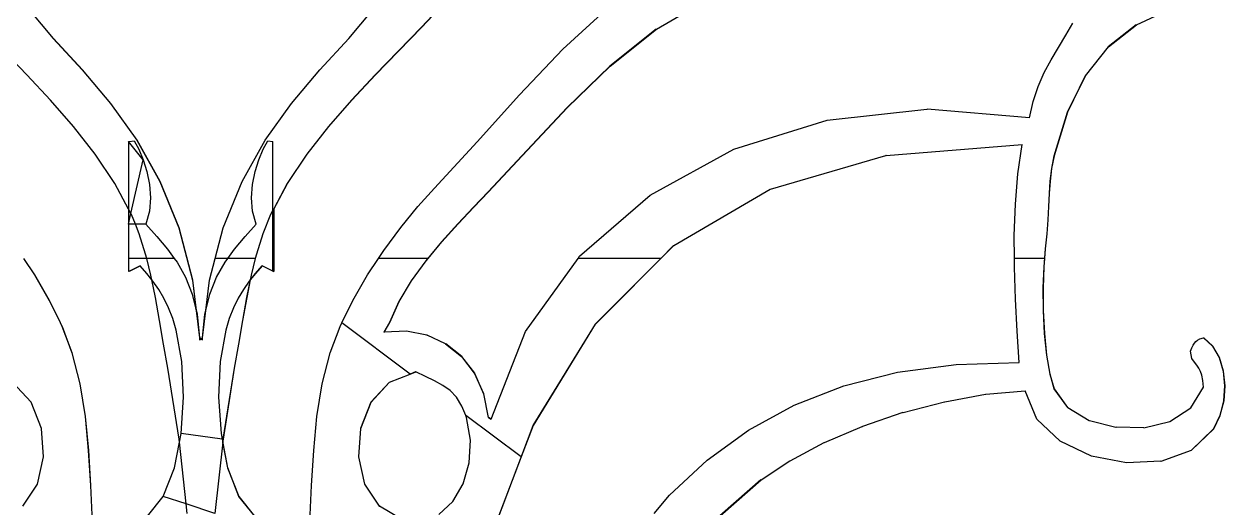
# Model space of a CAD drawing. Header units: inches. Extents: x 3672 to 10975, y -27382 to -746.
# Drawn here: x 4396.46 to 4405.75, y -26874.79 to -26871.05 of the extents above; entities that cross this region are included whole.
import ezdxf

# ---------------------------------------------------------------- set-up
doc = ezdxf.new("R2010")
doc.units = ezdxf.units.IN
doc.header["$LTSCALE"] = 17
doc.header["$MEASUREMENT"] = 0

msp = doc.modelspace()

# ---------------------------------------------------------------- linework, layer by layer
for p, q in [((4396.0211, -26870.3689), (4396.6831, -26871.1594)), ((4396.6852, -26871.1594), (4396.0233, -26870.3689)), ((4398.9706, -26871.1594), (4399.6325, -26870.3689)), ((4399.8647, -26870.7178), (4399.5316, -26871.0716)), ((4399.5337, -26871.0716), (4399.8669, -26870.7178)), ((4400.6258, -26871.2429), (4400.9828, -26870.9159)), ((4401.3497, -26871.087), (4401.7426, -26870.8554)), ((4405.0599, -26871.0543), (4405.3167, -26870.9366)), ((4396.4803, -26871.44), (4396.1221, -26871.0716)), ((4399.5316, -26871.0716), (4399.1733, -26871.44)), ((4399.1755, -26871.44), (4399.5337, -26871.0716)), ((4399.5316, -26871.0716), (4399.5337, -26871.0716)), ((4401.3475, -26871.087), (4400.9885, -26871.3738)), ((4400.9906, -26871.3738), (4401.3497, -26871.087)), ((4401.3475, -26871.087), (4401.3497, -26871.087)), ((4404.514, -26871.1352), (4404.5691, -26871.0423)), ((4405.0577, -26871.0543), (4404.8412, -26871.2245)), ((4404.8434, -26871.2245), (4405.0599, -26871.0543)), ((4405.0577, -26871.0543), (4405.0599, -26871.0543)), ((4396.6852, -26871.1594), (4396.6831, -26871.1594)), ((4396.6831, -26871.1594), (4396.9075, -26871.4011)), ((4396.9096, -26871.4011), (4396.6852, -26871.1594)), ((4398.7462, -26871.4011), (4398.9706, -26871.1594)), ((4404.457, -26871.2283), (4404.514, -26871.1352)), ((4404.8412, -26871.2245), (4404.6649, -26871.4489)), ((4404.667, -26871.4489), (4404.8434, -26871.2245)), ((4404.8412, -26871.2245), (4404.8434, -26871.2245)), ((4400.2888, -26871.5952), (4400.6258, -26871.2429)), ((4404.4006, -26871.3238), (4404.457, -26871.2283)), ((4396.9096, -26871.4011), (4396.9075, -26871.4011)), ((4396.9075, -26871.4011), (4397.126, -26871.6611)), ((4397.1281, -26871.6611), (4396.9096, -26871.4011)), ((4398.5277, -26871.6611), (4398.7462, -26871.4011)), ((4400.9885, -26871.3738), (4400.6575, -26871.6939)), ((4400.6597, -26871.6939), (4400.9906, -26871.3738)), ((4400.9885, -26871.3738), (4400.9906, -26871.3738)), ((4404.3474, -26871.4239), (4404.4006, -26871.3238)), ((4396.6634, -26871.6352), (4396.4803, -26871.44)), ((4399.1733, -26871.44), (4398.9903, -26871.6352)), ((4398.9924, -26871.6352), (4399.1755, -26871.44)), ((4399.1733, -26871.44), (4399.1755, -26871.44)), ((4404.3, -26871.5309), (4404.3474, -26871.4239)), ((4404.6649, -26871.4489), (4404.5263, -26871.7292)), ((4404.5285, -26871.7292), (4404.667, -26871.4489)), ((4404.6649, -26871.4489), (4404.667, -26871.4489)), ((4399.9612, -26871.9579), (4400.2888, -26871.5952)), ((4404.2609, -26871.6469), (4404.3, -26871.5309)), ((4396.8415, -26871.8395), (4396.6634, -26871.6352)), ((4397.126, -26871.6611), (4397.3296, -26871.9464)), ((4397.1281, -26871.6611), (4397.126, -26871.6611)), ((4397.3318, -26871.9464), (4397.1281, -26871.6611)), ((4398.3241, -26871.9464), (4398.5277, -26871.6611)), ((4398.9903, -26871.6352), (4398.8121, -26871.8395)), ((4398.8143, -26871.8395), (4398.9924, -26871.6352)), ((4398.9903, -26871.6352), (4398.9924, -26871.6352)), ((4404.2326, -26871.774), (4404.2609, -26871.6469)), ((4400.6575, -26871.6939), (4400.3466, -26872.0251)), ((4400.3487, -26872.0251), (4400.6597, -26871.6939)), ((4400.6575, -26871.6939), (4400.6597, -26871.6939)), ((4402.6698, -26871.7903), (4403.4401, -26871.7065)), ((4403.4401, -26871.7065), (4403.4423, -26871.7065)), ((4403.4423, -26871.7065), (4403.4413, -26871.7066)), ((4404.2326, -26871.774), (4403.4423, -26871.7065)), ((4404.5263, -26871.7292), (4404.4233, -26872.067)), ((4404.4254, -26872.067), (4404.5285, -26871.7292)), ((4404.5263, -26871.7292), (4404.5285, -26871.7292)), ((4397.009, -26872.0543), (4396.8415, -26871.8395)), ((4398.8121, -26871.8395), (4398.6447, -26872.0543)), ((4398.6469, -26872.0543), (4398.8143, -26871.8395)), ((4398.8121, -26871.8395), (4398.8143, -26871.8395)), ((4401.9478, -26872.0148), (4402.6698, -26871.7903)), ((4397.379, -26872.0965), (4397.2665, -26871.9563)), ((4397.2665, -26871.9563), (4397.2665, -26872.4791)), ((4397.2665, -26871.9563), (4397.2708, -26871.9563)), ((4397.2708, -26871.9563), (4397.3101, -26871.9499)), ((4397.3101, -26871.9499), (4397.3449, -26872.0157)), ((4397.3318, -26871.9464), (4397.3296, -26871.9464)), ((4397.3296, -26871.9464), (4397.5094, -26872.2645)), ((4397.5116, -26872.2645), (4397.3318, -26871.9464)), ((4398.1443, -26872.2645), (4398.3241, -26871.9464)), ((4398.3087, -26872.0157), (4398.3436, -26871.9499)), ((4398.3436, -26871.9499), (4398.3828, -26871.9563)), ((4398.3828, -26872.4871), (4398.3828, -26871.9563)), ((4399.6325, -26872.3159), (4399.9612, -26871.9579)), ((4397.16, -26872.2809), (4397.009, -26872.0543)), ((4397.3449, -26872.0157), (4397.379, -26872.0965)), ((4398.2747, -26872.0965), (4398.3087, -26872.0157)), ((4398.6447, -26872.0543), (4398.4937, -26872.2809)), ((4398.4958, -26872.2809), (4398.6469, -26872.0543)), ((4398.6447, -26872.0543), (4398.6469, -26872.0543)), ((4400.3466, -26872.0251), (4400.0477, -26872.3451)), ((4400.0498, -26872.3451), (4400.3487, -26872.0251)), ((4400.3466, -26872.0251), (4400.3487, -26872.0251)), ((4401.3006, -26872.3691), (4401.9478, -26872.0148)), ((4403.1249, -26872.0641), (4404.1769, -26871.9793)), ((4404.1443, -26872.2045), (4404.1769, -26871.9793)), ((4397.2848, -26872.5131), (4397.379, -26872.0965)), ((4397.379, -26872.0965), (4397.4083, -26872.1885)), ((4398.2453, -26872.1885), (4398.2747, -26872.0965)), ((4402.2302, -26872.3246), (4403.1228, -26872.0641)), ((4403.1249, -26872.0641), (4403.1228, -26872.0641)), ((4404.4233, -26872.067), (4404.4045, -26872.1641)), ((4404.4067, -26872.1641), (4404.4254, -26872.067)), ((4404.4233, -26872.067), (4404.4254, -26872.067)), ((4397.4083, -26872.1885), (4397.429, -26872.288)), ((4398.2246, -26872.288), (4398.2453, -26872.1885)), ((4404.1249, -26872.4395), (4404.1443, -26872.2045)), ((4404.4045, -26872.1641), (4404.3925, -26872.2609)), ((4404.3946, -26872.2609), (4404.4067, -26872.1641)), ((4404.4045, -26872.1641), (4404.4067, -26872.1641)), ((4397.2665, -26872.4791), (4397.16, -26872.2809)), ((4397.429, -26872.288), (4397.4371, -26872.3913)), ((4397.5116, -26872.2645), (4397.5094, -26872.2645)), ((4397.5094, -26872.2645), (4397.6564, -26872.6224)), ((4397.6586, -26872.6224), (4397.5116, -26872.2645)), ((4397.9972, -26872.6224), (4398.1443, -26872.2645)), ((4398.2165, -26872.3913), (4398.2246, -26872.288)), ((4398.3893, -26872.4791), (4398.4958, -26872.2809)), ((4398.4937, -26872.2809), (4398.3893, -26872.475)), ((4398.4937, -26872.2809), (4398.4958, -26872.2809)), ((4399.5037, -26872.4585), (4399.6325, -26872.3159)), ((4401.4841, -26872.7595), (4402.228, -26872.3246)), ((4402.228, -26872.3246), (4402.2302, -26872.3246)), ((4404.3925, -26872.2609), (4404.385, -26872.3586)), ((4404.3871, -26872.3586), (4404.3946, -26872.2609)), ((4404.3925, -26872.2609), (4404.3946, -26872.2609)), ((4397.4371, -26872.3913), (4397.4287, -26872.4945)), ((4398.2249, -26872.4945), (4398.2165, -26872.3913)), ((4400.0477, -26872.3451), (4399.9345, -26872.4621)), ((4399.9367, -26872.4621), (4400.0498, -26872.3451)), ((4400.0477, -26872.3451), (4400.0498, -26872.3451)), ((4400.7543, -26872.8423), (4401.3006, -26872.3691)), ((4404.385, -26872.3586), (4404.3798, -26872.4586)), ((4404.382, -26872.4586), (4404.3871, -26872.3586)), ((4404.385, -26872.3586), (4404.3871, -26872.3586)), ((4397.2665, -26872.4791), (4397.2665, -26872.594)), ((4397.2848, -26872.5131), (4397.2665, -26872.4791)), ((4397.2665, -26872.594), (4397.2848, -26872.5131)), ((4397.2889, -26872.5208), (4397.2848, -26872.5131)), ((4397.3189, -26872.594), (4397.2889, -26872.5208)), ((4397.4287, -26872.4945), (4397.3999, -26872.594)), ((4398.2538, -26872.594), (4398.2249, -26872.4945)), ((4398.3647, -26872.5208), (4398.3042, -26872.6685)), ((4398.3828, -26872.4871), (4398.3647, -26872.5208)), ((4398.3893, -26872.475), (4398.3828, -26872.4871)), ((4398.3828, -26872.4912), (4398.3893, -26872.4791)), ((4398.3828, -26872.4912), (4398.3828, -26872.4871)), ((4398.3828, -26872.5652), (4398.3828, -26872.4912)), ((4398.3893, -26872.475), (4398.3893, -26872.4791)), ((4398.3893, -26872.4791), (4398.3893, -26872.594)), ((4399.371, -26872.62), (4399.5037, -26872.4585)), ((4399.9345, -26872.4621), (4399.812, -26872.5909)), ((4399.8142, -26872.5909), (4399.9367, -26872.4621)), ((4399.9345, -26872.4621), (4399.9367, -26872.4621)), ((4404.1163, -26872.6814), (4404.1249, -26872.4395)), ((4404.3798, -26872.4586), (4404.3747, -26872.562)), ((4404.3769, -26872.562), (4404.382, -26872.4586)), ((4404.3798, -26872.4586), (4404.382, -26872.4586)), ((4397.2665, -26872.594), (4397.2665, -26872.8587)), ((4397.3189, -26872.594), (4397.2665, -26872.594)), ((4397.3999, -26872.594), (4397.3189, -26872.594)), ((4397.3495, -26872.6685), (4397.3189, -26872.594)), ((4397.3999, -26872.594), (4397.4851, -26872.6902)), ((4398.1685, -26872.6902), (4398.2538, -26872.594)), ((4398.3893, -26872.594), (4398.3828, -26872.5652)), ((4398.3828, -26872.594), (4398.3828, -26872.5652)), ((4398.3828, -26872.594), (4398.3893, -26872.594)), ((4398.3828, -26872.8587), (4398.3828, -26872.594)), ((4398.3893, -26872.594), (4398.3893, -26872.8587)), ((4399.812, -26872.5909), (4399.6866, -26872.7298)), ((4399.6887, -26872.7298), (4399.8142, -26872.5909)), ((4399.812, -26872.5909), (4399.8142, -26872.5909)), ((4404.3747, -26872.562), (4404.3675, -26872.6701)), ((4404.3697, -26872.6701), (4404.3769, -26872.562)), ((4404.3747, -26872.562), (4404.3769, -26872.562)), ((4397.3986, -26872.8251), (4397.3495, -26872.6685)), ((4397.4851, -26872.6902), (4397.5666, -26872.7867)), ((4397.6586, -26872.6224), (4397.6564, -26872.6224)), ((4397.6564, -26872.6224), (4397.7617, -26873.0275)), ((4397.7639, -26873.0275), (4397.6586, -26872.6224)), ((4397.9358, -26872.8587), (4397.9972, -26872.6224)), ((4398.087, -26872.7867), (4398.1685, -26872.6902)), ((4398.3042, -26872.6685), (4398.255, -26872.8251)), ((4399.2395, -26872.7969), (4399.371, -26872.62)), ((4404.1166, -26872.8587), (4404.1163, -26872.6814)), ((4404.3675, -26872.6701), (4404.356, -26872.7843)), ((4404.3581, -26872.7843), (4404.3697, -26872.6701)), ((4404.3675, -26872.6701), (4404.3697, -26872.6701)), ((4397.5666, -26872.7867), (4397.6193, -26872.8587)), ((4398.0344, -26872.8587), (4398.087, -26872.7867)), ((4399.1985, -26872.8587), (4399.2395, -26872.7969)), ((4399.5669, -26872.8773), (4399.6887, -26872.7298)), ((4399.6866, -26872.7298), (4399.58, -26872.8587)), ((4399.6866, -26872.7298), (4399.6887, -26872.7298)), ((4400.8763, -26873.368), (4401.4841, -26872.7595)), ((4401.4819, -26872.7595), (4401.3828, -26872.8587)), ((4401.4819, -26872.7595), (4401.4841, -26872.7595)), ((4404.3461, -26872.9236), (4404.3581, -26872.7843)), ((4404.356, -26872.7843), (4404.3495, -26872.8587)), ((4404.356, -26872.7843), (4404.3581, -26872.7843)), ((4396.4552, -26872.8587), (4396.5394, -26872.9857)), ((4396.5416, -26872.9857), (4396.4574, -26872.8587)), ((4397.2665, -26872.8587), (4397.2665, -26872.9597)), ((4397.4069, -26872.8587), (4397.2665, -26872.8587)), ((4397.4069, -26872.8587), (4397.3986, -26872.8251)), ((4397.6193, -26872.8587), (4397.4069, -26872.8587)), ((4397.4391, -26872.9896), (4397.4069, -26872.8587)), ((4397.6193, -26872.8587), (4397.6414, -26872.8891)), ((4397.6414, -26872.8891), (4397.7065, -26873.0031)), ((4397.892, -26873.0275), (4397.9358, -26872.8587)), ((4398.0344, -26872.8587), (4397.9358, -26872.8587)), ((4397.9471, -26873.0031), (4398.0123, -26872.8891)), ((4398.0123, -26872.8891), (4398.0344, -26872.8587)), ((4398.2468, -26872.8587), (4398.0344, -26872.8587)), ((4398.2468, -26872.8587), (4398.2145, -26872.9896)), ((4398.255, -26872.8251), (4398.2468, -26872.8587)), ((4398.3828, -26872.8587), (4398.3893, -26872.8587)), ((4398.3828, -26872.9565), (4398.3828, -26872.8587)), ((4398.3893, -26872.8587), (4398.3893, -26872.9597)), ((4399.1142, -26872.9857), (4399.1985, -26872.8587)), ((4399.58, -26872.8587), (4399.1985, -26872.8587)), ((4399.5647, -26872.8773), (4399.4528, -26873.0318)), ((4399.455, -26873.0318), (4399.5669, -26872.8773)), ((4399.58, -26872.8587), (4399.5647, -26872.8773)), ((4399.5647, -26872.8773), (4399.5669, -26872.8773)), ((4400.3354, -26873.4235), (4400.7424, -26872.8587)), ((4400.7424, -26872.8587), (4400.7543, -26872.8423)), ((4401.3828, -26872.8587), (4400.7424, -26872.8587)), ((4401.3828, -26872.8587), (4400.8741, -26873.368)), ((4404.3495, -26872.8587), (4404.1166, -26872.8587)), ((4404.1167, -26872.9275), (4404.1166, -26872.8587)), ((4404.3495, -26872.8587), (4404.3439, -26872.9236)), ((4396.5394, -26872.9857), (4396.6537, -26873.183)), ((4396.5416, -26872.9857), (4396.5394, -26872.9857)), ((4396.6558, -26873.183), (4396.5416, -26872.9857)), ((4397.273, -26872.9575), (4397.2665, -26872.9597)), ((4397.355, -26872.9161), (4397.273, -26872.9575)), ((4397.273, -26872.9575), (4397.3556, -26872.9168)), ((4397.273, -26872.9575), (4397.273, -26872.9565)), ((4397.3556, -26872.9168), (4397.355, -26872.9161)), ((4397.4068, -26872.9752), (4397.3556, -26872.9168)), ((4397.4462, -26873.0246), (4397.4068, -26872.9752)), ((4398.2096, -26873.0246), (4398.249, -26872.9752)), ((4398.2469, -26872.9752), (4398.2104, -26873.021)), ((4398.2987, -26872.9161), (4398.2469, -26872.9752)), ((4398.249, -26872.9752), (4398.2469, -26872.9752)), ((4398.249, -26872.9752), (4398.3002, -26872.9168)), ((4398.3002, -26872.9168), (4398.2987, -26872.9161)), ((4398.3828, -26872.9575), (4398.3002, -26872.9168)), ((4398.3828, -26872.9565), (4398.3893, -26872.9597)), ((4398.3828, -26872.9575), (4398.3828, -26872.9565)), ((4398.3828, -26872.9575), (4398.3893, -26872.9597)), ((4399, -26873.183), (4399.1142, -26872.9857)), ((4404.1244, -26873.1749), (4404.1167, -26872.9275)), ((4404.3439, -26872.9236), (4404.3384, -26873.0863)), ((4404.3406, -26873.0863), (4404.3461, -26872.9236)), ((4404.3439, -26872.9236), (4404.3461, -26872.9236)), ((4397.4462, -26873.0246), (4397.4391, -26872.9896)), ((4397.455, -26873.0356), (4397.4462, -26873.0246)), ((4397.4737, -26873.161), (4397.4462, -26873.0246)), ((4397.4994, -26873.0989), (4397.455, -26873.0356)), ((4397.7065, -26873.0031), (4397.7591, -26873.1346)), ((4397.7639, -26873.0275), (4397.7617, -26873.0275)), ((4397.7617, -26873.0275), (4397.7872, -26873.2425)), ((4397.7915, -26873.2603), (4397.7639, -26873.0275)), ((4397.8643, -26873.2603), (4397.892, -26873.0275)), ((4397.8945, -26873.1346), (4397.9471, -26873.0031)), ((4398.1987, -26873.0356), (4398.1543, -26873.0989)), ((4398.2075, -26873.0246), (4398.1799, -26873.161)), ((4398.1821, -26873.161), (4398.2096, -26873.0246)), ((4398.2075, -26873.0246), (4398.1987, -26873.0356)), ((4398.2145, -26872.9896), (4398.2075, -26873.0246)), ((4398.2104, -26873.021), (4398.2075, -26873.0246)), ((4398.2096, -26873.0246), (4398.2104, -26873.021)), ((4399.4528, -26873.0318), (4399.3574, -26873.1916)), ((4399.3595, -26873.1916), (4399.455, -26873.0318)), ((4399.4528, -26873.0318), (4399.455, -26873.0318)), ((4397.5052, -26873.3383), (4397.4737, -26873.161)), ((4397.5398, -26873.1667), (4397.4994, -26873.0989)), ((4397.5761, -26873.2406), (4397.5398, -26873.1667)), ((4397.7591, -26873.1346), (4397.7893, -26873.2603)), ((4397.8643, -26873.2603), (4397.8945, -26873.1346)), ((4398.1139, -26873.1667), (4398.0776, -26873.2406)), ((4398.1543, -26873.0989), (4398.1139, -26873.1667)), ((4398.1799, -26873.161), (4398.1485, -26873.3383)), ((4398.1507, -26873.3383), (4398.1821, -26873.161)), ((4398.1799, -26873.161), (4398.1821, -26873.161)), ((4404.1374, -26873.4209), (4404.1244, -26873.1749)), ((4404.3384, -26873.0863), (4404.3406, -26873.0863)), ((4404.3384, -26873.0863), (4404.3399, -26873.2616)), ((4404.342, -26873.2616), (4404.3406, -26873.0863)), ((4396.6558, -26873.183), (4396.6537, -26873.183)), ((4396.6537, -26873.183), (4396.739, -26873.359)), ((4396.7406, -26873.3578), (4396.6558, -26873.183)), ((4397.608, -26873.3225), (4397.5761, -26873.2406)), ((4397.7915, -26873.2603), (4397.7872, -26873.2425)), ((4397.7872, -26873.2425), (4397.7893, -26873.2603)), ((4397.7893, -26873.2603), (4397.7936, -26873.2781)), ((4397.7893, -26873.2603), (4397.815, -26873.4723)), ((4397.7984, -26873.2891), (4397.7915, -26873.2603)), ((4397.7936, -26873.2781), (4397.7915, -26873.2603)), ((4397.8387, -26873.4723), (4397.8643, -26873.2603)), ((4397.8574, -26873.2891), (4397.8643, -26873.2603)), ((4398.0776, -26873.2406), (4398.0457, -26873.3225)), ((4398.9152, -26873.3578), (4399, -26873.183)), ((4399.3574, -26873.1916), (4399.2847, -26873.3552)), ((4399.2869, -26873.3552), (4399.3595, -26873.1916)), ((4399.3574, -26873.1916), (4399.3595, -26873.1916)), ((4404.3399, -26873.2616), (4404.342, -26873.2616)), ((4404.3399, -26873.2616), (4404.3487, -26873.4383)), ((4404.3509, -26873.4383), (4404.342, -26873.2616)), ((4396.739, -26873.359), (4396.7406, -26873.3578)), ((4396.739, -26873.359), (4396.7518, -26873.3854)), ((4396.754, -26873.3854), (4396.7406, -26873.3578)), ((4397.5361, -26873.5205), (4397.5052, -26873.3383)), ((4397.6355, -26873.4138), (4397.608, -26873.3225)), ((4397.7936, -26873.2781), (4397.7963, -26873.2891)), ((4397.7963, -26873.2891), (4397.7984, -26873.2891)), ((4397.7963, -26873.2891), (4397.815, -26873.4723)), ((4397.8171, -26873.4723), (4397.7984, -26873.2891)), ((4397.8387, -26873.4723), (4397.8574, -26873.2891)), ((4398.0457, -26873.3225), (4398.0182, -26873.4138)), ((4398.1485, -26873.3383), (4398.1175, -26873.5205)), ((4398.1197, -26873.5205), (4398.1507, -26873.3383)), ((4398.1485, -26873.3383), (4398.1507, -26873.3383)), ((4398.9019, -26873.3854), (4398.9152, -26873.3578)), ((4399.444, -26873.7526), (4398.9152, -26873.3578)), ((4399.2847, -26873.3552), (4399.2399, -26873.4284)), ((4399.2421, -26873.4283), (4399.2869, -26873.3552)), ((4399.2847, -26873.3552), (4399.2869, -26873.3552)), ((4396.7518, -26873.3854), (4396.8289, -26873.5895)), ((4396.754, -26873.3854), (4396.7518, -26873.3854)), ((4396.8311, -26873.5895), (4396.754, -26873.3854)), ((4397.6778, -26873.6559), (4397.6355, -26873.4138)), ((4398.0182, -26873.4138), (4397.9759, -26873.6559)), ((4398.8247, -26873.5895), (4398.9019, -26873.3854)), ((4399.2399, -26873.4284), (4399.2421, -26873.4283)), ((4399.4152, -26873.4219), (4399.2421, -26873.4283)), ((4399.5739, -26873.4527), (4399.4152, -26873.4219)), ((4399.5739, -26873.4527), (4399.576, -26873.4527)), ((4399.7182, -26873.5185), (4399.576, -26873.4527)), ((4400.0705, -26874.1007), (4400.3354, -26873.4235)), ((4400.8741, -26873.368), (4400.3945, -26874.149)), ((4400.3966, -26874.149), (4400.8763, -26873.368)), ((4400.8741, -26873.368), (4400.8763, -26873.368)), ((4404.154, -26873.6626), (4404.1374, -26873.4209)), ((4404.3487, -26873.4383), (4404.3509, -26873.4383)), ((4404.3487, -26873.4383), (4404.3653, -26873.6056)), ((4404.3674, -26873.6056), (4404.3509, -26873.4383)), ((4397.5694, -26873.7066), (4397.5361, -26873.5205)), ((4397.815, -26873.4723), (4397.8171, -26873.4723)), ((4397.815, -26873.4723), (4397.8162, -26873.487)), ((4397.8162, -26873.487), (4397.8279, -26873.4794)), ((4397.8168, -26873.4735), (4397.8171, -26873.4723)), ((4397.8279, -26873.4794), (4397.8171, -26873.4723)), ((4397.8279, -26873.4794), (4397.8387, -26873.4723)), ((4397.8279, -26873.4794), (4397.8374, -26873.487)), ((4397.8374, -26873.487), (4397.8387, -26873.4723)), ((4398.1175, -26873.5205), (4398.0843, -26873.7066)), ((4398.0864, -26873.7066), (4398.1197, -26873.5205)), ((4398.1175, -26873.5205), (4398.1197, -26873.5205)), ((4399.7182, -26873.5185), (4399.7203, -26873.5185)), ((4399.7182, -26873.5185), (4399.8418, -26873.6172)), ((4399.844, -26873.6172), (4399.7203, -26873.5185)), ((4405.4902, -26873.5497), (4405.4997, -26873.5293)), ((4405.4997, -26873.5293), (4405.5086, -26873.513)), ((4405.5086, -26873.513), (4405.5188, -26873.4999)), ((4405.5188, -26873.4999), (4405.5326, -26873.4893)), ((4405.5326, -26873.4893), (4405.5519, -26873.4803)), ((4405.5519, -26873.4803), (4405.5789, -26873.4723)), ((4405.5789, -26873.4723), (4405.5811, -26873.4723)), ((4405.5789, -26873.4723), (4405.6487, -26873.5373)), ((4405.6508, -26873.5373), (4405.5811, -26873.4723)), ((4405.6487, -26873.5373), (4405.6996, -26873.6252)), ((4405.6487, -26873.5373), (4405.6508, -26873.5373)), ((4405.7017, -26873.6252), (4405.6508, -26873.5373)), ((4396.8289, -26873.5895), (4396.8902, -26873.828)), ((4396.8311, -26873.5895), (4396.8289, -26873.5895)), ((4396.8924, -26873.828), (4396.8311, -26873.5895)), ((4398.7634, -26873.828), (4398.8247, -26873.5895)), ((4399.8418, -26873.6172), (4399.9407, -26873.7463)), ((4399.8418, -26873.6172), (4399.844, -26873.6172)), ((4399.9429, -26873.7463), (4399.844, -26873.6172)), ((4404.3653, -26873.6056), (4404.3674, -26873.6056)), ((4404.3653, -26873.6056), (4404.39, -26873.7523)), ((4404.3922, -26873.7523), (4404.3674, -26873.6056)), ((4405.4779, -26873.5748), (4405.4902, -26873.5497)), ((4405.4891, -26873.6334), (4405.4779, -26873.5748)), ((4405.5091, -26873.6612), (4405.4891, -26873.6334)), ((4405.6996, -26873.6252), (4405.7312, -26873.7294)), ((4405.6996, -26873.6252), (4405.7017, -26873.6252)), ((4405.7334, -26873.7294), (4405.7017, -26873.6252)), ((4397.6568, -26874.2553), (4397.5694, -26873.7066)), ((4397.6906, -26873.9306), (4397.6778, -26873.6559)), ((4397.9759, -26873.6559), (4397.9631, -26873.9306)), ((4398.0843, -26873.7066), (4397.9968, -26874.2553)), ((4397.999, -26874.2553), (4398.0864, -26873.7066)), ((4398.0843, -26873.7066), (4398.0864, -26873.7066)), ((4403.2139, -26873.7384), (4403.6658, -26873.6774)), ((4403.6658, -26873.6774), (4404.154, -26873.6626)), ((4405.5272, -26873.6847), (4405.5091, -26873.6612)), ((4405.543, -26873.707), (4405.5272, -26873.6847)), ((4405.5564, -26873.7316), (4405.543, -26873.707)), ((4405.5671, -26873.7619), (4405.5564, -26873.7316)), ((4405.7312, -26873.7294), (4405.7334, -26873.7294)), ((4405.7312, -26873.7294), (4405.7432, -26873.8432)), ((4405.7454, -26873.8432), (4405.7334, -26873.7294)), ((4396.5124, -26873.9707), (4396.3702, -26873.8157)), ((4399.2835, -26873.8157), (4399.1413, -26873.9707)), ((4399.1434, -26873.9707), (4399.2856, -26873.8157)), ((4399.2856, -26873.8157), (4399.2835, -26873.8157)), ((4399.2856, -26873.8157), (4399.444, -26873.7526)), ((4399.4867, -26873.7358), (4399.444, -26873.7526)), ((4399.444, -26873.7526), (4399.4877, -26873.7363)), ((4399.4877, -26873.7363), (4399.4867, -26873.7358)), ((4399.5632, -26873.7723), (4399.4877, -26873.7363)), ((4399.6332, -26873.8053), (4399.5632, -26873.7723)), ((4399.6964, -26873.8398), (4399.6332, -26873.8053)), ((4399.9407, -26873.7463), (4400.0107, -26873.9038)), ((4399.9407, -26873.7463), (4399.9429, -26873.7463)), ((4400.0129, -26873.9038), (4399.9429, -26873.7463)), ((4402.7967, -26873.8443), (4403.2139, -26873.7384)), ((4404.39, -26873.7523), (4404.3922, -26873.7523)), ((4404.39, -26873.7523), (4404.4233, -26873.8676)), ((4404.4254, -26873.8676), (4404.3922, -26873.7523)), ((4405.5746, -26873.8012), (4405.5671, -26873.7619)), ((4405.5789, -26873.853), (4405.5746, -26873.8012)), ((4396.8902, -26873.828), (4396.9304, -26874.0792)), ((4396.8924, -26873.828), (4396.8902, -26873.828)), ((4396.9326, -26874.0792), (4396.8924, -26873.828)), ((4398.7233, -26874.0792), (4398.7634, -26873.828)), ((4399.7528, -26873.8803), (4399.6964, -26873.8398)), ((4399.8022, -26873.9319), (4399.7528, -26873.8803)), ((4400.0107, -26873.9038), (4400.0129, -26873.9038)), ((4400.0107, -26873.9038), (4400.0477, -26874.0872)), ((4400.0498, -26874.0872), (4400.0129, -26873.9038)), ((4402.4131, -26873.9935), (4402.7967, -26873.8443)), ((4403.5777, -26873.9656), (4403.8943, -26873.9082)), ((4403.8943, -26873.9082), (4403.8965, -26873.9082)), ((4403.8965, -26873.9082), (4404.1989, -26873.8822)), ((4404.2903, -26874.1011), (4404.1989, -26873.8822)), ((4404.4233, -26873.8676), (4404.528, -26874.0112)), ((4404.4233, -26873.8676), (4404.4254, -26873.8676)), ((4404.5302, -26874.0112), (4404.4254, -26873.8676)), ((4405.4818, -26874.0143), (4405.5789, -26873.853)), ((4405.7432, -26873.8432), (4405.7352, -26873.9599)), ((4405.7373, -26873.9599), (4405.7454, -26873.8432)), ((4405.7432, -26873.8432), (4405.7454, -26873.8432)), ((4396.5925, -26874.1724), (4396.5124, -26873.9707)), ((4397.6722, -26874.2127), (4397.6906, -26873.9306)), ((4397.9631, -26873.9306), (4397.9815, -26874.2127)), ((4399.1413, -26873.9707), (4399.0612, -26874.1724)), ((4399.0633, -26874.1724), (4399.1434, -26873.9707)), ((4399.1413, -26873.9707), (4399.1434, -26873.9707)), ((4399.8444, -26873.9993), (4399.8022, -26873.9319)), ((4399.874, -26874.0736), (4399.8444, -26873.9993)), ((4402.0617, -26874.1848), (4402.4131, -26873.9935)), ((4403.2558, -26874.0499), (4403.5756, -26873.9656)), ((4403.5756, -26873.9656), (4403.5777, -26873.9656)), ((4405.7352, -26873.9599), (4405.7067, -26874.0727)), ((4405.7089, -26874.0727), (4405.7373, -26873.9599)), ((4405.7352, -26873.9599), (4405.7373, -26873.9599)), ((4396.9304, -26874.0792), (4396.9557, -26874.3418)), ((4396.9326, -26874.0792), (4396.9304, -26874.0792)), ((4396.9578, -26874.3418), (4396.9326, -26874.0792)), ((4398.698, -26874.3418), (4398.7233, -26874.0792)), ((4400.3018, -26874.393), (4399.874, -26874.0736)), ((4399.8794, -26874.0872), (4399.874, -26874.0736)), ((4399.9113, -26874.2638), (4399.8794, -26874.0872)), ((4400.0477, -26874.0872), (4400.0498, -26874.0872)), ((4400.0705, -26874.1007), (4400.0498, -26874.0872)), ((4400.0498, -26874.0872), (4400.0701, -26874.1018)), ((4400.0701, -26874.1018), (4400.0705, -26874.1007)), ((4403.2537, -26874.0499), (4402.9419, -26874.157)), ((4403.2537, -26874.0499), (4403.2558, -26874.0499)), ((4404.4719, -26874.2709), (4404.2903, -26874.1011)), ((4404.528, -26874.0112), (4404.5302, -26874.0112)), ((4404.5302, -26874.0112), (4404.6956, -26874.1107)), ((4405.3192, -26874.118), (4405.4818, -26874.0143)), ((4405.7067, -26874.0727), (4405.6574, -26874.175)), ((4405.6596, -26874.175), (4405.7089, -26874.0727)), ((4405.7067, -26874.0727), (4405.7089, -26874.0727)), ((4396.6093, -26874.3924), (4396.5925, -26874.1724)), ((4399.0612, -26874.1724), (4399.0444, -26874.3924)), ((4399.0466, -26874.3924), (4399.0633, -26874.1724)), ((4399.0612, -26874.1724), (4399.0633, -26874.1724)), ((4400.0348, -26875.1015), (4400.3966, -26874.149)), ((4400.3945, -26874.149), (4400.3018, -26874.393)), ((4400.3945, -26874.149), (4400.3966, -26874.149)), ((4401.7411, -26874.4165), (4402.0617, -26874.1848)), ((4402.6471, -26874.2823), (4402.9397, -26874.157)), ((4402.9397, -26874.157), (4402.9419, -26874.157)), ((4404.6956, -26874.1107), (4404.6978, -26874.1107)), ((4404.6978, -26874.1107), (4404.9005, -26874.1635)), ((4404.9005, -26874.1635), (4404.9026, -26874.1635)), ((4405.117, -26874.1668), (4404.9026, -26874.1635)), ((4405.117, -26874.1668), (4405.3192, -26874.118)), ((4405.6574, -26874.175), (4405.4855, -26874.3399)), ((4405.4876, -26874.3399), (4405.6596, -26874.175)), ((4405.6574, -26874.175), (4405.6596, -26874.175)), ((4397.621, -26874.4767), (4397.6594, -26874.2786)), ((4397.6594, -26874.2786), (4397.6568, -26874.2553)), ((4397.6594, -26874.2786), (4397.6722, -26874.2127)), ((4397.712, -26874.7559), (4397.6594, -26874.2786)), ((4397.9896, -26874.2544), (4397.6722, -26874.2127)), ((4397.9943, -26874.2786), (4397.9336, -26874.8293)), ((4397.9815, -26874.2127), (4397.9896, -26874.2544)), ((4397.9968, -26874.2553), (4397.9896, -26874.2544)), ((4397.9896, -26874.2544), (4397.9943, -26874.2786)), ((4397.995, -26874.2715), (4397.9943, -26874.2786)), ((4397.9943, -26874.2786), (4397.9956, -26874.2857)), ((4397.9968, -26874.2553), (4397.995, -26874.2715)), ((4397.9964, -26874.2786), (4397.995, -26874.2715)), ((4397.9956, -26874.2857), (4397.9964, -26874.2786)), ((4397.9956, -26874.2857), (4398.0327, -26874.4767)), ((4397.9964, -26874.2786), (4397.999, -26874.2553)), ((4398.0349, -26874.4767), (4397.9964, -26874.2786)), ((4397.9968, -26874.2553), (4397.999, -26874.2553)), ((4399.9013, -26874.4391), (4399.9113, -26874.2638)), ((4402.3825, -26874.4215), (4402.6449, -26874.2823)), ((4402.6449, -26874.2823), (4402.6471, -26874.2823)), ((4404.7128, -26874.3855), (4404.4719, -26874.2709)), ((4396.9557, -26874.3418), (4396.9721, -26874.6142)), ((4396.9578, -26874.3418), (4396.9557, -26874.3418)), ((4396.9743, -26874.6142), (4396.9578, -26874.3418)), ((4398.6815, -26874.6142), (4398.698, -26874.3418)), ((4405.2524, -26874.426), (4405.4855, -26874.3399)), ((4405.4855, -26874.3399), (4405.4876, -26874.3399)), ((4396.5615, -26874.6022), (4396.6093, -26874.3924)), ((4399.0444, -26874.3924), (4399.0466, -26874.3924)), ((4399.0444, -26874.3924), (4399.0921, -26874.6022)), ((4399.0943, -26874.6022), (4399.0466, -26874.3924)), ((4399.8542, -26874.6012), (4399.9013, -26874.4391)), ((4400.3018, -26874.393), (4400.0327, -26875.1015)), ((4401.4501, -26874.6874), (4401.7411, -26874.4165)), ((4402.1591, -26874.5703), (4402.3803, -26874.4215)), ((4402.3803, -26874.4215), (4402.3825, -26874.4215)), ((4404.9825, -26874.4392), (4404.7128, -26874.3855)), ((4404.9825, -26874.4392), (4404.9846, -26874.4392)), ((4405.2503, -26874.426), (4404.9846, -26874.4392)), ((4405.2503, -26874.426), (4405.2524, -26874.426)), ((4397.5353, -26874.6973), (4397.621, -26874.4767)), ((4398.0349, -26874.4767), (4398.0327, -26874.4767)), ((4398.0327, -26874.4767), (4398.1184, -26874.6973)), ((4398.1205, -26874.6973), (4398.0349, -26874.4767)), ((4396.4482, -26874.7735), (4396.5615, -26874.6022)), ((4396.9721, -26874.6142), (4396.9861, -26874.8953)), ((4396.9743, -26874.6142), (4396.9721, -26874.6142)), ((4396.9882, -26874.8953), (4396.9743, -26874.6142)), ((4398.6676, -26874.8953), (4398.6815, -26874.6142)), ((4399.0921, -26874.6022), (4399.0943, -26874.6022)), ((4399.0921, -26874.6022), (4399.2055, -26874.7735)), ((4399.2077, -26874.7735), (4399.0943, -26874.6022)), ((4399.7745, -26874.7381), (4399.8542, -26874.6012)), ((4402.1569, -26874.5703), (4401.753, -26874.9216)), ((4401.7552, -26874.9216), (4402.1591, -26874.5703)), ((4402.1569, -26874.5703), (4402.1591, -26874.5703)), ((4397.4135, -26874.8492), (4397.5353, -26874.6973)), ((4397.712, -26874.7559), (4397.5353, -26874.6973)), ((4398.1205, -26874.6973), (4398.1184, -26874.6973)), ((4398.1184, -26874.6973), (4398.2401, -26874.8492)), ((4398.2423, -26874.8492), (4398.1205, -26874.6973)), ((4399.6667, -26874.8378), (4399.7745, -26874.7381)), ((4401.3322, -26874.8284), (4401.4501, -26874.6874)), ((4397.9336, -26874.8293), (4397.712, -26874.7559)), ((4397.7201, -26874.8293), (4397.712, -26874.7559)), ((4399.2055, -26874.7735), (4399.2077, -26874.7735)), ((4399.3857, -26874.8777), (4399.2077, -26874.7735))]:
    msp.add_line(p, q)

doc.saveas('drawing.dxf')
